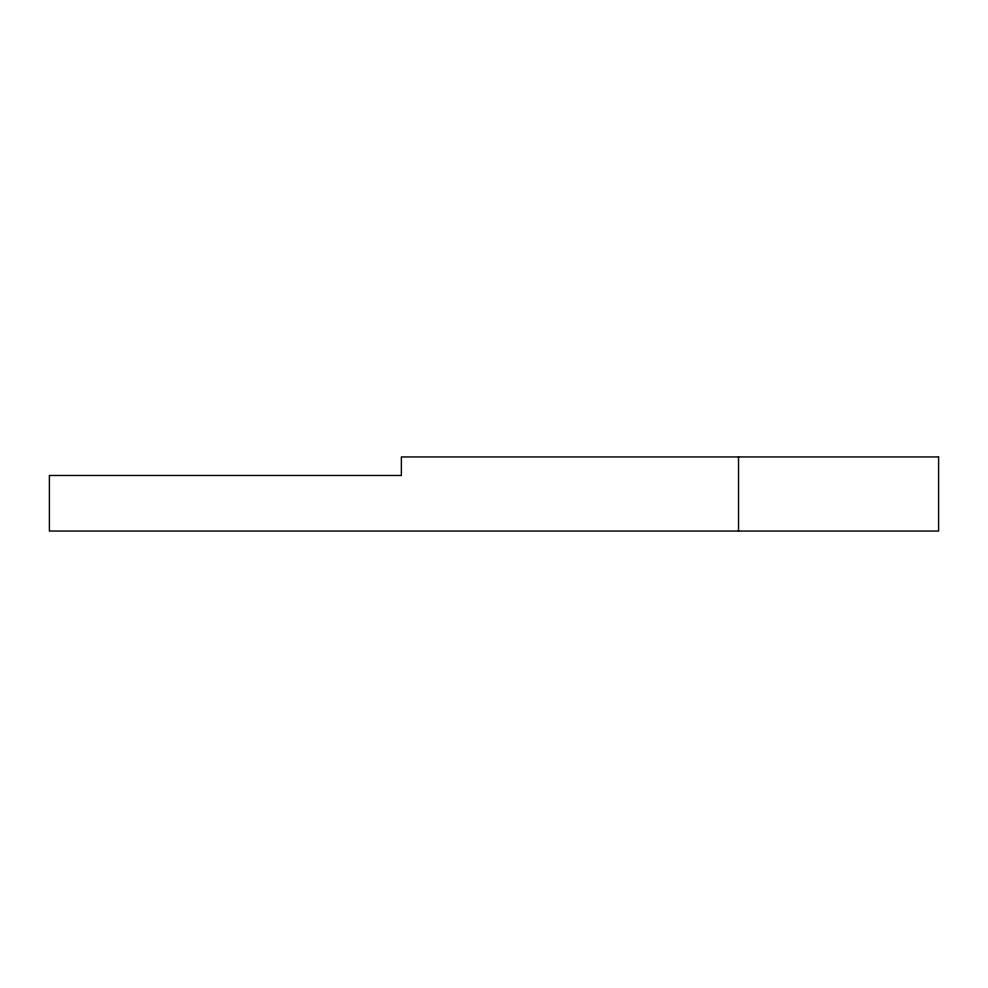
<?xml version="1.0" encoding="UTF-8"?>
<svg xmlns="http://www.w3.org/2000/svg" width="988" height="988" viewBox="0 0 988 988"><rect width="100%" height="100%" fill="white"/><g stroke="black" fill="none" stroke-linecap="round" stroke-linejoin="round"><path stroke-width="1.48" d="M738.53 456.95L738.53 531.05M938.6 456.95L401.375 456.95L401.375 475.475L49.4 475.475L49.4 531.05L938.6 531.05L938.6 456.95"/></g></svg>
